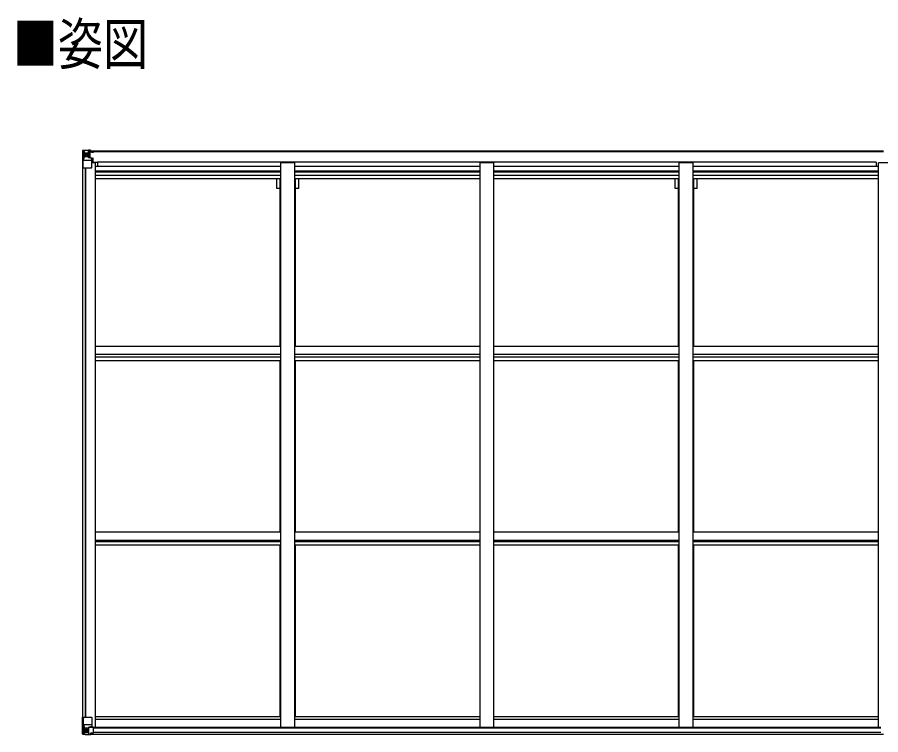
# Model space of a CAD drawing. Units: millimetres, scale not verified. Extents: x -12615 to 12615, y -8910 to 8910.
# Drawn here: x -6048 to -2945, y -223 to 2356 of the extents above; entities that cross this region are included whole.
import ezdxf
from ezdxf.enums import TextEntityAlignment as Align

# ---------------------------------------------------------------- set-up
doc = ezdxf.new("R2010")
doc.units = ezdxf.units.MM
doc.header["$LTSCALE"] = 40
for name, color, linetype in [('0-2_USER1', 3, 'Continuous'), ('0-4_YKK_13', 4, 'Continuous'), ('0-5_YKK_A1', 4, 'Continuous')]:
    doc.layers.add(name, color=color, linetype=linetype)
doc.styles.add('ＭＳ ゴシック', font='')
doc.styles.get('ＭＳ ゴシック').set_extended_font_data('MS Gothic')

msp = doc.modelspace()

# ---------------------------------------------------------------- linework, layer by layer
at = {"layer": '0-4_YKK_13'}
for p, q in [((-5814.16, 1875.76), (-5814.16, 1875.72)), ((-5813.22, 1876.76), (-5813.22, 1876.76)), ((-5813.22, 1876.72), (-5813.22, 1876.76)), ((-5804.25, 1877.15), (-5812.17, 1876.67)), ((-5811.31, 1875.7), (-5811.32, 1875.63)), ((-5811.32, 1815.05), (-5811.32, 1875.63)), ((-5807.35, 1872.26), (-5810.08, 1875.93)), ((-5806.49, 1868.75), (-5804.16, 1868.81)), ((-5806.49, 1855.28), (-5806.49, 1868.75)), ((-5792.16, 1877.94), (-5804.16, 1877.15)), ((-5804.16, 1868.81), (-5792.16, 1868.81)), ((-5793.16, 1868.81), (-5792.16, 1868.81)), ((-5785.66, 1878.45), (-5792.16, 1878.05)), ((-5792.16, 1851.95), (-5792.16, 1878.05)), ((-5792.16, 1877.17), (-5785.66, 1877.56)), ((-5790.66, 1872.34), (-5792.16, 1872.34)), ((-5790.66, 1868.81), (-5792.16, 1868.81)), ((-5785.66, 1876.64), (-5790.66, 1876.55)), ((-5790.16, 1871.98), (-5790.66, 1871.98)), ((-5786.66, 1867.05), (-5790.66, 1867.05)), ((-5790.55, 1870.68), (-5786.66, 1870.68)), ((-5790.16, 1873.01), (-5790.16, 1871.05)), ((-5782.16, 1873.01), (-5790.16, 1873.01)), ((-5782.16, 1872.98), (-5790.16, 1872.98)), ((-5780.16, 1871.14), (-5790.16, 1871.05)), ((-5790.16, 1870.89), (-5790.16, 1871.05)), ((-5790.16, 1871.05), (-5790.16, 1871.05)), ((-5786.66, 1850.95), (-5786.66, 1870.92)), ((-5785.66, 1877.56), (-5785.66, 1878.45)), ((-5785.66, 1877.05), (-5785.66, 1877.56)), ((-5785.66, 1877.05), (-5785.66, 1876.64)), ((-5785.66, 1876.64), (-5785.66, 1875.82)), ((-5783.66, 1873.76), (-5783.66, 1873.01)), ((-5780.66, 1876.25), (-5780.66, 1875.82)), ((-5780.36, 1876.25), (-5780.66, 1876.25)), ((-5780.36, 1876.25), (-5778.67, 1875.82)), ((-5780.16, 1872.75), (-5775.16, 1872.75)), ((-5780.16, 1871.14), (-5780.16, 1872.75)), ((-5775.16, 1873.76), (-5775.16, 1872.75)), ((-5775.16, 1872.75), (-5774.16, 1872.75)), ((-5774.16, 1872.75), (-5774.16, 1873.76)), ((-5774.16, 1872.75), (-5774.16, 1871.18)), ((-5774.16, 1871.07), (-5774.16, 1871.18)), ((-5810.77, 1841.93), (-5806.63, 1854.02)), ((-5810.77, 1841.93), (-5804.16, 1841.72)), ((-5804.16, 1855.25), (-5806.49, 1855.28)), ((-5804.16, 1855.25), (-5792.16, 1855.25)), ((-5804.16, 1855.25), (-5804.16, 1855.25)), ((-5804.16, 1841.72), (-5780.16, 1841.72)), ((-5798.68, 1861.61), (-5798.68, 1860.65)), ((-5790.66, 1855.25), (-5792.16, 1855.25)), ((-5791.33, 1851.69), (-5780.99, 1850.04)), ((-5791.33, 1851.06), (-5791.33, 1851.69)), ((-5780.99, 1849.41), (-5791.33, 1851.06)), ((-5786.66, 1858.85), (-5790.66, 1858.85)), ((-5780.99, 1850.04), (-5780.99, 1849.41)), ((-5780.71, 1849.96), (-5776.66, 1849.93)), ((-5780.16, 1816.05), (-5780.16, 1849.15)), ((-5775.66, 1838.05), (-5780.16, 1838.05)), ((-5759.66, 1834.13), (-5780.16, 1834.13)), ((-5775.66, 1849.92), (-5776.66, 1849.93)), ((-5776.66, 1848.19), (-5775.66, 1848.2)), ((-5775.66, 1834.13), (-5775.66, 1849.92)), ((-5811.32, 1815.05), (-5781.16, 1815.05)), ((-5813.85, -160.03), (-5780.85, -160.03)), ((-5813.85, -220.74), (-5813.85, -160.03)), ((-5811, -160.03), (-5811, -220.61)), ((-5779.85, -161.03), (-5779.85, -194.12)), ((-5810.46, -186.91), (-5803.85, -186.69)), ((-5810.46, -186.91), (-5806.32, -198.99)), ((-5807.03, -217.24), (-5809.77, -220.9)), ((-5803.85, -200.23), (-5806.18, -200.26)), ((-5806.18, -200.26), (-5806.18, -213.73)), ((-5806.18, -213.73), (-5803.85, -213.79)), ((-5803.85, -186.69), (-5779.85, -186.69)), ((-5803.85, -200.23), (-5803.85, -200.23)), ((-5791.85, -200.23), (-5803.85, -200.23)), ((-5803.85, -213.78), (-5791.85, -213.78)), ((-5799.33, -206.59), (-5799.33, -205.63)), ((-5791.85, -196.24), (-5785.35, -196.24)), ((-5791.85, -196.24), (-5791.85, -223.03)), ((-5780.67, -194.38), (-5791.02, -196.04)), ((-5791.02, -196.04), (-5791.02, -196.24)), ((-5788.32, -196.24), (-5780.67, -195.02)), ((-5785.35, -196.24), (-5776.35, -196.27)), ((-5780.67, -195.02), (-5780.67, -194.38)), ((-5775.35, -197.18), (-5775.35, -217.34)), ((-5812.91, -221.69), (-5812.91, -221.74)), ((-5803.94, -222.12), (-5811.86, -221.65)), ((-5811, -220.68), (-5811, -220.61)), ((-5791.85, -222.91), (-5803.85, -222.13)), ((-5785.35, -223.42), (-5785.35, -217.48)), ((-5776.35, -218.05), (-5785.35, -218.11))]:
    msp.add_line(p, q, dxfattribs=at)
for points in [[(-5814.16, 1875.72), (-5814.16, 1815.05), (-5811.32, 1815.05)], [(-5813.22, 1876.76), (-5804.16, 1877.32), (-5792.16, 1878.05)], [(-5800.6, 1862.57), (-5801.56, 1862.57), (-5801.56, 1863.53), (-5800.6, 1863.53)], [(-5799.64, 1864.49), (-5799.64, 1865.45), (-5798.68, 1865.45), (-5798.68, 1864.49)], [(-5797.72, 1863.53), (-5796.76, 1863.53), (-5796.76, 1862.57), (-5797.72, 1862.57)], [(-5785.66, 1877.05), (-5790.66, 1877.05), (-5790.66, 1851.59)], [(-5790.16, 1871.98), (-5782.16, 1871.98), (-5782.16, 1873.76)], [(-5775.16, 1871.02), (-5790.16, 1870.89), (-5790.16, 1870.89)], [(-5780.16, 1871.14), (-5780.16, 1871.13), (-5774.16, 1871.18)], [(-5798.68, 1860.65), (-5799.64, 1860.65), (-5799.64, 1861.61)], [(-5776.66, 1849.93), (-5776.66, 1848.19), (-5780.16, 1848.18)], [(-5800.29, -208.51), (-5801.25, -208.51), (-5801.25, -207.55), (-5800.29, -207.55)], [(-5799.33, -205.63), (-5798.37, -205.63), (-5798.37, -206.59)], [(-5798.37, -209.47), (-5798.37, -210.43), (-5799.33, -210.43), (-5799.33, -209.47)], [(-5797.41, -207.55), (-5796.45, -207.55), (-5796.45, -208.51), (-5797.41, -208.51)], [(-5812.91, -221.74), (-5803.85, -222.29), (-5785.35, -223.42)], [(-5775.35, -217.34), (-5775.36, -217.44), (-5785.35, -217.48)]]:
    msp.add_lwpolyline(points, dxfattribs=at)
for centre in [(-5799.16, 1863.05), (-5798.85, -208.03)]:
    msp.add_circle(centre, 5.3, dxfattribs=at)
for centre, radius, start, end in [((-5813.16, 1875.76), 0.999, 93.4424, 179.95083), ((-5813.16, 1875.76), 1, 93.50017, 180.00079), ((-5813.16, 1875.72), 0.999, 93.4424, 179.95083), ((-5812.01, 1889.37), 12.7, 269.24466, 275.10311), ((-5810.03, 1875.76), 1.28, 131.17831, 182.45895), ((-5800.6, 1864.49), 0.96, 270, 0), ((-5800.6, 1861.61), 0.96, 0, 90), ((-5797.72, 1864.49), 0.96, 180, 270), ((-5797.72, 1861.61), 0.96, 90, 180), ((-5790.16, 1873.51), 0.5, 179.99802, 269.99691), ((-5790.16, 1873.48), 0.5, 180.00109, 270.00109), ((-5790.16, 1870.55), 0.5, 90.52895, 180.04464), ((-5790.15, 1870.38), 0.513, 91.88028, 181.04707), ((-5775.02, 1878.71), 7.69, 268.96999, 276.43426), ((-5791.22, 1852.62), 0.937, 182.32209, 263.26766), ((-5791.22, 1851.99), 0.937, 182.32209, 263.26766), ((-5781.1, 1849.11), 0.937, 2.32209, 83.26766), ((-5781.1, 1848.48), 0.937, 2.32209, 83.26766), ((-5781.16, 1816.05), 1, 270, 0), ((-5780.85, -161.03), 1, 0, 90), ((-5800.29, -206.59), 0.96, 270, 0), ((-5800.29, -209.47), 0.96, 0, 90), ((-5797.41, -206.59), 0.96, 180, 270), ((-5797.41, -209.47), 0.96, 90, 180), ((-5790.91, -196.97), 0.937, 96.73234, 129.06602), ((-5780.78, -193.45), 0.937, 276.73234, 357.67791), ((-5780.78, -194.09), 0.937, 276.73234, 357.67791), ((-5812.85, -220.7), 0.999, 180.04917, 266.5576), ((-5812.85, -220.74), 0.999, 180.04917, 266.5576), ((-5812.85, -220.74), 1, 179.99921, 266.49983), ((-5811.69, -234.35), 12.7, 84.89689, 90.75534), ((-5809.72, -220.74), 1.28, 177.54105, 228.82169)]:
    msp.add_arc(centre, radius, start, end, dxfattribs=at)
for centre, major_axis, ratio, start_param, end_param in [((-5612.22, 1889.07), (201, 12.36), 0.060933, 3.1373463, 3.1378449), ((-5811.22, 1876.84), (2, 0.12), 0.060933, 3.1378449, 4.2119296), ((-5811.03, 1873.74), (-0.02, 3), 0.466854, 5.5234897, 6.1575023), ((-5809.36, 1868.67), (0.03, 5), 0.573921, 4.7320603, 5.5159136), ((-5885.91, 1868.81), (81.75, 0), 0.061163, 0, 0.0007725), ((-5810.05, 1844.28), (0.85, 2.32), 0.403757, 2.3087461, 3.2744049), ((-5807.9, 1855.3), (0, 3), 0.468246, 4.2703918, 4.7058971), ((-5809.74, -189.26), (0.85, -2.32), 0.403757, 3.0087805, 3.9744392), ((-5809.05, -213.65), (0.03, -5), 0.573921, 0.7672717, 1.551125), ((-5807.58, -200.28), (0, -3), 0.468246, 1.5772882, 2.0127935), ((-5885.6, -213.78), (81.75, 0), 0.061163, 6.2824128, 6.2831853), ((-5776.35, -197.18), (1, -0.021), 0.906239, 0.0187047, 1.589501), ((-5810.91, -221.82), (2, -0.12), 0.060933, 2.0712557, 3.1453404), ((-5611.91, -234.05), (201, -12.36), 0.060933, 3.1453404, 3.145839), ((-5810.72, -218.72), (-0.02, -3), 0.466854, 0.125683, 0.7596956), ((-5776.35, -217.34), (1, 0.012), 0.707053, 4.7036637, 6.124411)]:
    msp.add_ellipse(centre, major_axis=major_axis, ratio=ratio, start_param=start_param, end_param=end_param, dxfattribs=at)
at = {"layer": '0-5_YKK_A1'}
for p, q in [((-5790.66, 1875.82), (-2935.41, 1875.82)), ((-5790.65, 1873.76), (-2935.41, 1873.76)), ((-5780.16, 1833.52), (-5767.16, 1833.52)), ((-5767.16, -196.38), (-5767.16, 1833.52)), ((-2960.66, 1835.55), (-5759.66, 1835.55)), ((-5759.66, 1835.55), (-5759.66, 1820.48)), ((-5101.16, -196.38), (-5101.16, 1832.88)), ((-5051.16, 1832.88), (-5101.16, 1832.88)), ((-5051.16, -196.38), (-5051.16, 1832.88)), ((-4385.16, -196.38), (-4385.16, 1832.88)), ((-4335.16, 1832.88), (-4385.16, 1832.88)), ((-4335.16, -196.38), (-4335.16, 1832.88)), ((-3669.16, -196.38), (-3669.16, 1832.88)), ((-3619.16, 1832.88), (-3669.16, 1832.88)), ((-3619.16, -196.38), (-3619.16, 1832.88)), ((-2960.66, 1835.55), (-2960.66, 1820.48)), ((-2953.16, -196.38), (-2953.16, 1832.88)), ((-2903.16, 1832.88), (-2953.16, 1832.88)), ((-5812.16, -160.03), (-5812.16, 1815.05)), ((-5803.16, -160.03), (-5803.16, 1815.05)), ((-5802.46, -160.03), (-5802.46, 1815.05)), ((-5767.16, 1820.48), (-5101.16, 1820.48)), ((-5767.16, 1804.04), (-5101.16, 1804.04)), ((-5767.16, 1800.26), (-5101.16, 1800.26)), ((-5051.16, 1820.48), (-4385.16, 1820.48)), ((-5051.16, 1804.04), (-4385.16, 1804.04)), ((-5051.16, 1800.26), (-4385.16, 1800.26)), ((-4335.16, 1820.48), (-3669.16, 1820.48)), ((-4335.16, 1804.04), (-3669.16, 1804.04)), ((-4335.16, 1800.26), (-3669.16, 1800.26)), ((-3619.16, 1820.48), (-2953.16, 1820.48)), ((-3619.16, 1804.04), (-2953.16, 1804.04)), ((-3619.16, 1800.26), (-2953.16, 1800.26)), ((-5767.16, 1788.91), (-5101.16, 1788.91)), ((-5767.16, 1776.09), (-5101.16, 1776.09)), ((-5115.66, 1740.82), (-5115.66, 1776.09)), ((-5103.66, 1173.53), (-5103.66, 1776.09)), ((-5051.16, 1788.91), (-4385.16, 1788.91)), ((-5051.16, 1776.09), (-4385.16, 1776.09)), ((-5048.66, 1173.53), (-5048.66, 1776.09)), ((-5036.66, 1740.82), (-5036.66, 1776.09)), ((-4335.16, 1788.91), (-3669.16, 1788.91)), ((-4335.16, 1776.09), (-3669.16, 1776.09)), ((-3683.66, 1740.82), (-3683.66, 1776.09)), ((-3671.66, 1173.53), (-3671.66, 1776.09)), ((-3619.16, 1788.91), (-2953.16, 1788.91)), ((-3619.16, 1776.09), (-2953.16, 1776.09)), ((-3616.66, 1173.53), (-3616.66, 1776.09)), ((-3604.66, 1740.82), (-3604.66, 1776.09)), ((-5103.66, 1740.82), (-5115.66, 1740.82)), ((-5036.66, 1740.82), (-5048.66, 1740.82)), ((-3671.66, 1740.82), (-3683.66, 1740.82)), ((-3604.66, 1740.82), (-3616.66, 1740.82)), ((-5767.16, 1173.53), (-5101.16, 1173.53)), ((-5051.16, 1173.53), (-4385.16, 1173.53)), ((-4335.16, 1173.53), (-3669.16, 1173.53)), ((-3619.16, 1173.53), (-2953.16, 1173.53)), ((-5767.16, 1144.49), (-5101.16, 1144.49)), ((-5767.16, 1134.76), (-5101.16, 1134.76)), ((-5767.16, 1121.9), (-5101.16, 1121.9)), ((-5103.66, 506.07), (-5103.66, 1121.9)), ((-5051.16, 1144.49), (-4385.16, 1144.49)), ((-5051.16, 1134.76), (-4385.16, 1134.76)), ((-5051.16, 1121.9), (-4385.16, 1121.9)), ((-5048.66, 506.07), (-5048.66, 1121.9)), ((-4335.16, 1144.49), (-3669.16, 1144.49)), ((-4335.16, 1134.76), (-3669.16, 1134.76)), ((-4335.16, 1121.9), (-3669.16, 1121.9)), ((-3671.66, 506.07), (-3671.66, 1121.9)), ((-3619.16, 1144.49), (-2953.16, 1144.49)), ((-3619.16, 1134.76), (-2953.16, 1134.76)), ((-3619.16, 1121.9), (-2953.16, 1121.9)), ((-3616.66, 506.07), (-3616.66, 1121.9)), ((-5767.16, 506.07), (-5101.16, 506.07)), ((-5051.16, 506.07), (-4385.16, 506.07)), ((-4335.16, 506.07), (-3669.16, 506.07)), ((-3619.16, 506.07), (-2953.16, 506.07)), ((-5767.16, 476.32), (-5101.16, 476.32)), ((-5767.16, 471.89), (-5101.16, 471.89)), ((-5051.16, 476.32), (-4385.16, 476.32)), ((-5051.16, 471.89), (-4385.16, 471.89)), ((-4335.16, 476.32), (-3669.16, 476.32)), ((-4335.16, 471.89), (-3669.16, 471.89)), ((-3619.16, 476.32), (-2953.16, 476.32)), ((-3619.16, 471.89), (-2953.16, 471.89)), ((-5767.16, 458.88), (-5101.16, 458.88)), ((-5103.66, -159.14), (-5103.66, 458.88)), ((-5051.16, 458.88), (-4385.16, 458.88)), ((-5048.66, -159.14), (-5048.66, 458.88)), ((-4335.16, 458.88), (-3669.16, 458.88)), ((-3671.66, -159.14), (-3671.66, 458.88)), ((-3619.16, 458.88), (-2953.16, 458.88)), ((-3616.66, -159.14), (-3616.66, 458.88)), ((-5101.16, -159.14), (-5767.16, -159.14)), ((-5101.16, -168.27), (-5767.16, -168.27)), ((-4385.16, -159.14), (-5051.16, -159.14)), ((-4385.16, -168.27), (-5051.16, -168.27)), ((-3669.16, -159.14), (-4335.16, -159.14)), ((-3669.16, -168.27), (-4335.16, -168.27)), ((-2953.16, -159.14), (-3619.16, -159.14)), ((-2953.43, -168.27), (-3619.16, -168.27)), ((-5775.88, -196.38), (-2944.44, -196.38)), ((-5775.35, -198.73), (-2944.97, -198.73)), ((-5775.35, -214.39), (-2944.97, -214.39)), ((-5785.35, -220.88), (-2934.97, -220.88)), ((-5785.35, -221.82), (-2934.97, -221.82))]:
    msp.add_line(p, q, dxfattribs=at)

# ---------------------------------------------------------------- texts
at = {"layer": '0-2_USER1', "style": 'ＭＳ ゴシック', "width": 0.8}
msp.add_text('■姿図', height=148.5, dxfattribs=at).set_placement((-6064.59, 2141.33), align=Align.BOTTOM_LEFT)

doc.saveas('drawing.dxf')
